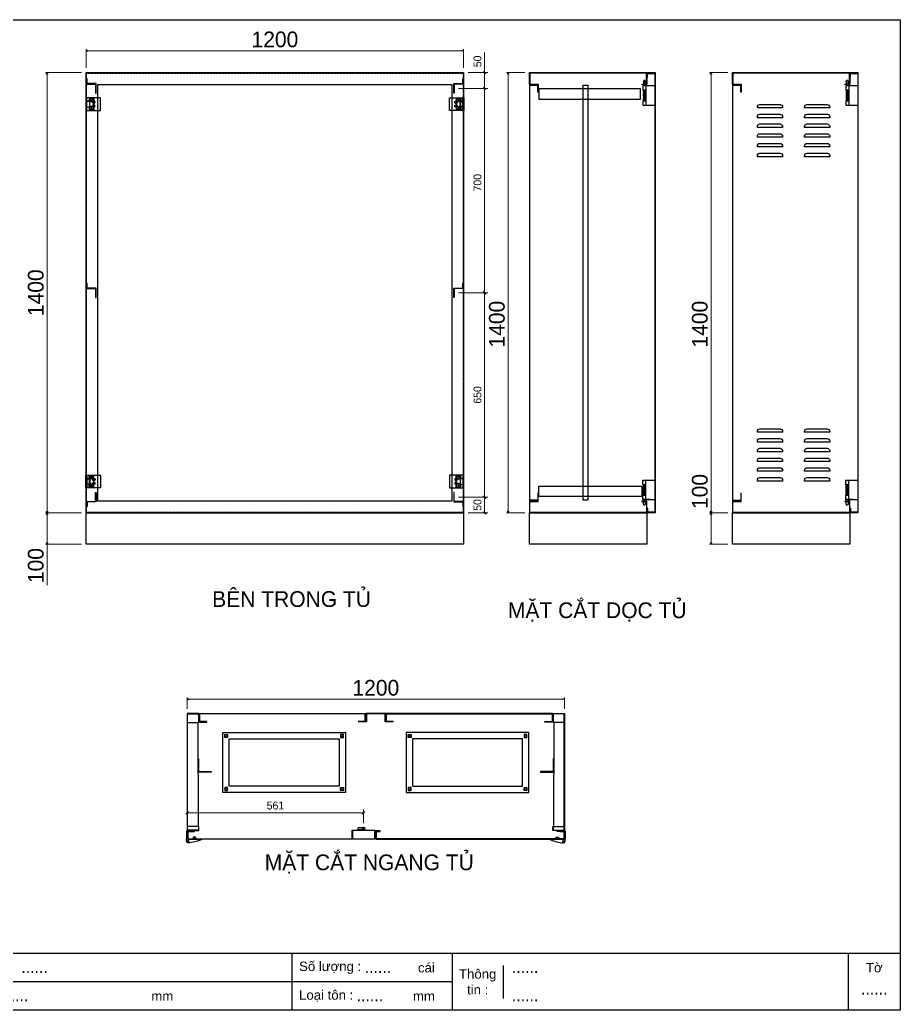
# Model space of a CAD drawing. Header units: millimetres. Extents: x 0 to 4455, y 0 to 3150.
# Drawn here: x 1655 to 4455, y 0 to 3150 of the extents above; entities that cross this region are included whole.
import ezdxf
from ezdxf.enums import TextEntityAlignment as Align

# ---------------------------------------------------------------- set-up
doc = ezdxf.new("R2010")
doc.units = ezdxf.units.MM
doc.linetypes.add('HIDDEN2', pattern=[4.7625, 3.175, -1.5875])
doc.layers.add('DIM', color=253, linetype='Continuous')
doc.styles.add('Arial', font='arial.ttf')
doc.styles.add('Tahoma (Input Text)', font='tahoma.ttf')
doc.dimstyles.new('CNC', dxfattribs={"dimtxt": 50, "dimasz": 5, "dimexe": 5, "dimexo": 15, "dimgap": 10, "dimtad": 1, "dimdec": 0, "dimtxsty": 'Standard', "dimblk": 'OPEN30', "dimcen": 10, "dimclrd": 5, "dimclre": 5, "dimclrt": 3, "dimazin": 3, "dimtfac": 1, "dimtdec": 0, "dimtmove": 0, "dimatfit": 3, "dimldrblk": 'ARCHTICK', "dimlwd": 9, "dimlwe": 9})
doc.dimstyles.new('Dim-25', dxfattribs={"dimtxt": 25, "dimasz": 8, "dimexe": 10, "dimexo": 15, "dimgap": 10, "dimtad": 1, "dimdec": 0, "dimtxsty": 'Standard', "dimblk": 'OBLIQUE', "dimcen": 10, "dimclrd": 5, "dimclre": 5, "dimclrt": 3, "dimazin": 3, "dimtfac": 1, "dimtdec": 0, "dimtmove": 0, "dimatfit": 3, "dimldrblk": 'OBLIQUE', "dimlwd": 9, "dimlwe": 9})

# ---------------------------------------------------------------- blocks, each defined once
blk = doc.blocks.new('khungtenAsean2')
at = {"color": 7}
for p, q in [((2970, -1980), (0, -1980)), ((1680, -1980), (1680, -2100)), ((2020, -1980), (2020, -2100)), ((2860, -1980), (2860, -2100)), ((2128.3, -2005), (2128.3, -2075)), ((2020, -2040), (0, -2040))]:
    blk.add_line(p, q, dxfattribs=at)
blk.add_lwpolyline([(0, 0), (2970, 0), (2970, -2100), (0, -2100)], close=True, dxfattribs=at)
at = {"color": 2, "char_height": 20, "style": 'Arial'}
for s, insert, width, attachment_point in [('  Số lượng :', (1680, -2010), 917.634, 4), ('cái', (1947.6, -2010), 917.634, 4), ('Thông\\Ptin :', (2074.2, -2040), 108.311, 5), ('Tờ', (2915, -2010), 110, 5), ('  Loại tôn :', (1680, -2070), 917.634, 4), ('mm', (1382.3, -2070), 917.634, 4), ('mm', (1936.9, -2070), 917.634, 4)]:
    blk.add_mtext(s, dxfattribs=dict(at, insert=insert, width=width, attachment_point=attachment_point))
at = {"color": 1, "style": 'Tahoma (Input Text)', "flags": 8}
for tag, p in [('#03', (506.6, -2019.3)), ('#01', (137.1, -2021.3)), ('#05', (1106.6, -2021.3)), ('#07', (1834.7, -2021.3)), ('#09', (2146.7, -2021.3)), ('#02', (98.5, -2081.3)), ('#04', (486.1, -2081.3)), ('#06', (1065.3, -2081.3)), ('#08', (1817.4, -2081.3)), ('#10', (2146.7, -2081.3))]:
    blk.add_attdef(tag, p, '', height=25, dxfattribs=at)
blk.add_attdef('#11', text='', height=25, dxfattribs=at).set_placement((2915, -2067.3), align=Align.CENTER)
blk = doc.blocks.new('HL044-1.3-C')
at = {"color": 1, "linetype": 'HIDDEN2', "ltscale": 0.5}
for p, q in [((-25, 40), (-25, 0)), ((-3, 0), (-3, 40))]:
    blk.add_line(p, q, dxfattribs=at)
at = {"color": 1}
for p, q in [((-12, 29), (0, 29)), ((-12, 11), (-12, 29)), ((0, 11), (-12, 11)), ((-11, 28.5), (0, 28.5)), ((-11, 28.5), (-11, 11.5)), ((0, 11.5), (-11, 11.5))]:
    blk.add_line(p, q, dxfattribs=at)
blk.add_lwpolyline([(-46, 40), (0, 40), (0, 0), (-46, 0)], close=True, dxfattribs=at)
at = {"color": 1, "linetype": 'HIDDEN2', "ltscale": 0.5}
for centre, radius in [((-15.5, 32.5), 3), ((-25, 26), 4), ((-25, 14), 4), ((-15.5, 7.5), 3)]:
    blk.add_circle(centre, radius, dxfattribs=at)
blk = doc.blocks.new('*D6')
at = {"color": 0, "linetype": 'ByBlock', "lineweight": -2}
for p, q in [((3206.7, 2976.9), (3208.1, 2981.9)), ((3208.1, 2981.9), (3209.4, 2976.9)), ((3208.1, 2981.9), (3208.1, 2976.9)), ((3208.1, 1581.9), (3206.7, 1586.9)), ((3209.4, 1586.9), (3208.1, 1581.9)), ((3208.1, 1581.9), (3208.1, 1586.9))]:
    blk.add_line(p, q, dxfattribs=at)
at = {"layer": 'Defpoints', "color": 0, "transparency": 16777216}
for p in [(3208.1, 2981.9), (3276.4, 2981.9), (3276.4, 1581.9)]:
    blk.add_point(p, dxfattribs=at)
at = {"layer": 'DIM', "color": 5, "lineweight": 9, "transparency": 16777216}
for p, q in [((3261.4, 2981.9), (3203.1, 2981.9)), ((3208.1, 1586.9), (3208.1, 2976.9)), ((3261.4, 1581.9), (3203.1, 1581.9))]:
    blk.add_line(p, q, dxfattribs=at)
at = {"layer": 'DIM', "color": 3, "transparency": 16777216, "insert": (3172.5, 2181.9), "char_height": 50, "attachment_point": 5, "rotation": 90}
blk.add_mtext('1400', dxfattribs=at)
blk = doc.blocks.new('_ArchTick')
at = {"color": 0, "const_width": 0.15}
blk.add_lwpolyline([(-0.5, -0.5), (0.5, 0.5)], dxfattribs=at)
blk = doc.blocks.new('_Open30')
at = {"color": 0, "linetype": 'ByBlock', "lineweight": -2}
for p, q in [((-1, 0.27), (0, 0)), ((0, 0), (-1, -0.27)), ((0, 0), (-1, 0))]:
    blk.add_line(p, q, dxfattribs=at)
blk = doc.blocks.new('EE3')
at = {"color": 1}
for p, q in [((-69440.2, 27352.6), (-69439.2, 27355.6)), ((-69434.2, 27352.6), (-69435.2, 27355.6)), ((-69418.7, 27338.6), (-69441.7, 27338.6)), ((-69441.7, 27338.6), (-69441.7, 27324.6)), ((-69441.7, 27324.6), (-69432.7, 27324.6)), ((-69433.2, 27321.6), (-69441.2, 27323.1)), ((-69433.2, 27320.1), (-69441.2, 27321.6)), ((-69441.2, 27321.6), (-69440.2, 27321.6)), ((-69433.2, 27318.6), (-69441.2, 27320.1)), ((-69441.2, 27320.1), (-69440.2, 27320.1)), ((-69433.2, 27317.1), (-69441.2, 27318.6)), ((-69441.2, 27318.6), (-69440.2, 27318.6)), ((-69433.2, 27315.6), (-69441.2, 27317.1)), ((-69441.2, 27317.1), (-69440.2, 27317.1)), ((-69433.2, 27314.1), (-69441.2, 27315.6)), ((-69441.2, 27315.6), (-69440.2, 27315.6)), ((-69433.2, 27312.6), (-69441.2, 27314.1)), ((-69441.2, 27314.1), (-69440.2, 27314.1)), ((-69433.2, 27311.1), (-69441.2, 27312.6)), ((-69441.2, 27312.6), (-69440.2, 27312.6)), ((-69433.2, 27309.6), (-69441.2, 27311.1)), ((-69441.2, 27311.1), (-69440.2, 27311.1)), ((-69441.7, 27290.6), (-69441.7, 27276.6)), ((-69441.7, 27290.6), (-69432.7, 27290.6)), ((-69433.2, 27308.1), (-69441.2, 27309.6)), ((-69441.2, 27309.6), (-69440.2, 27309.6)), ((-69433.2, 27306.6), (-69441.2, 27308.1)), ((-69441.2, 27308.1), (-69440.2, 27308.1)), ((-69433.2, 27305.1), (-69441.2, 27306.6)), ((-69441.2, 27306.6), (-69440.2, 27306.6)), ((-69433.2, 27303.6), (-69441.2, 27305.1)), ((-69441.2, 27305.1), (-69440.2, 27305.1)), ((-69433.2, 27302.1), (-69441.2, 27303.6)), ((-69441.2, 27303.6), (-69440.2, 27303.6)), ((-69433.2, 27300.6), (-69441.2, 27302.1)), ((-69441.2, 27302.1), (-69440.2, 27302.1)), ((-69433.2, 27299.1), (-69441.2, 27300.6)), ((-69441.2, 27300.6), (-69440.2, 27300.6)), ((-69433.2, 27297.6), (-69441.2, 27299.1)), ((-69441.2, 27299.1), (-69440.2, 27299.1)), ((-69433.2, 27296.1), (-69441.2, 27297.6)), ((-69441.2, 27297.6), (-69440.2, 27297.6)), ((-69433.2, 27294.6), (-69441.2, 27296.1)), ((-69441.2, 27296.1), (-69440.2, 27296.1)), ((-69433.2, 27293.1), (-69441.2, 27294.6)), ((-69441.2, 27294.6), (-69440.2, 27294.6)), ((-69433.2, 27291.6), (-69441.2, 27293.1)), ((-69441.2, 27293.1), (-69440.2, 27293.1)), ((-69435.8, 27290.6), (-69441.2, 27291.6)), ((-69441.2, 27291.6), (-69440.2, 27291.6)), ((-69441.7, 27276.6), (-69418.7, 27276.6)), ((-69440.2, 27276.6), (-69440.2, 27276.6)), ((-69440.2, 27276.6), (-69440.2, 27275.6))]:
    blk.add_line(p, q, dxfattribs=at)
for points in [[(-69440.2, 27352.6), (-69440.2, 27338.6)], [(-69435.2, 27355.6), (-69439.2, 27355.6)], [(-69434.2, 27338.6), (-69434.2, 27352.6)], [(-69440.2, 27323.1), (-69440.2, 27290.6)]]:
    blk.add_lwpolyline(points, dxfattribs=at)
blk.add_lwpolyline([(-69441.2, 27323.1), (-69433.2, 27323.1), (-69433.2, 27324.6), (-69441.2, 27324.6)], close=True, dxfattribs=at)
blk = doc.blocks.new('*D7')
at = {"color": 0, "linetype": 'ByBlock', "lineweight": -2}
for p, q in [((1866.4, 3051.8), (1871.4, 3053.2)), ((1871.4, 3050.5), (1866.4, 3051.8)), ((1866.4, 3051.8), (1871.4, 3051.8)), ((3061.4, 3053.2), (3066.4, 3051.8)), ((3066.4, 3051.8), (3061.4, 3050.5)), ((3066.4, 3051.8), (3061.4, 3051.8))]:
    blk.add_line(p, q, dxfattribs=at)
at = {"layer": 'Defpoints', "color": 0, "transparency": 16777216}
for p in [(3066.4, 3051.8), (1866.4, 2981.9), (3066.4, 2981.9)]:
    blk.add_point(p, dxfattribs=at)
at = {"layer": 'DIM', "color": 5, "lineweight": 9, "transparency": 16777216}
for p, q in [((1866.4, 2996.9), (1866.4, 3056.8)), ((3066.4, 2996.9), (3066.4, 3056.8)), ((1871.4, 3051.8), (3061.4, 3051.8))]:
    blk.add_line(p, q, dxfattribs=at)
at = {"layer": 'DIM', "color": 3, "transparency": 16777216, "insert": (2466.4, 3087.4), "char_height": 50, "attachment_point": 5}
blk.add_mtext('1200', dxfattribs=at)
blk = doc.blocks.new('*D8')
at = {"color": 0, "linetype": 'ByBlock', "lineweight": -2}
for p, q in [((1740.3, 2976.9), (1741.7, 2981.9)), ((1741.7, 2981.9), (1743, 2976.9)), ((1741.7, 2981.9), (1741.7, 2976.9)), ((1741.7, 1581.9), (1740.3, 1586.9)), ((1743, 1586.9), (1741.7, 1581.9)), ((1741.7, 1581.9), (1741.7, 1586.9))]:
    blk.add_line(p, q, dxfattribs=at)
at = {"layer": 'Defpoints', "color": 0, "transparency": 16777216}
for p in [(1866.4, 2981.9), (1741.7, 1581.9), (1866.4, 1581.9)]:
    blk.add_point(p, dxfattribs=at)
at = {"layer": 'DIM', "color": 5, "lineweight": 9, "transparency": 16777216}
for p, q in [((1851.4, 2981.9), (1736.7, 2981.9)), ((1741.7, 2976.9), (1741.7, 1586.9)), ((1851.4, 1581.9), (1736.7, 1581.9))]:
    blk.add_line(p, q, dxfattribs=at)
at = {"layer": 'DIM', "color": 3, "transparency": 16777216, "insert": (1706.1, 2281.9), "char_height": 50, "attachment_point": 5, "rotation": 90}
blk.add_mtext('1400', dxfattribs=at)
blk = doc.blocks.new('*D9')
at = {"color": 0, "linetype": 'ByBlock', "lineweight": -2}
for p, q in [((1740.3, 1576.9), (1741.7, 1581.9)), ((1741.7, 1581.9), (1743, 1576.9)), ((1741.7, 1581.9), (1741.7, 1576.9)), ((1741.7, 1481.9), (1740.3, 1486.9)), ((1743, 1486.9), (1741.7, 1481.9)), ((1741.7, 1481.9), (1741.7, 1486.9))]:
    blk.add_line(p, q, dxfattribs=at)
at = {"layer": 'Defpoints', "color": 0, "transparency": 16777216}
for p in [(1866.4, 1581.9), (1741.7, 1481.9), (1866.4, 1481.9)]:
    blk.add_point(p, dxfattribs=at)
at = {"layer": 'DIM', "color": 5, "lineweight": 9, "transparency": 16777216}
for p, q in [((1851.4, 1581.9), (1736.7, 1581.9)), ((1741.7, 1576.9), (1741.7, 1486.9)), ((1851.4, 1481.9), (1736.7, 1481.9)), ((1741.7, 1481.9), (1741.7, 1351.3))]:
    blk.add_line(p, q, dxfattribs=at)
at = {"layer": 'DIM', "color": 3, "transparency": 16777216, "insert": (1706.1, 1414.1), "char_height": 50, "attachment_point": 5, "rotation": 90}
blk.add_mtext('100', dxfattribs=at)
blk = doc.blocks.new('*D10')
at = {"color": 0, "linetype": 'ByBlock', "lineweight": -2}
for p, q in [((3852.1, 2976.9), (3853.5, 2981.9)), ((3853.5, 2981.9), (3854.8, 2976.9)), ((3853.5, 2981.9), (3853.5, 2976.9)), ((3853.5, 1581.9), (3852.1, 1586.9)), ((3854.8, 1586.9), (3853.5, 1581.9)), ((3853.5, 1581.9), (3853.5, 1586.9))]:
    blk.add_line(p, q, dxfattribs=at)
at = {"layer": 'Defpoints', "color": 0, "transparency": 16777216}
for p in [(3853.5, 2981.9), (3921.8, 2981.9), (3921.8, 1581.9)]:
    blk.add_point(p, dxfattribs=at)
at = {"layer": 'DIM', "color": 5, "lineweight": 9, "transparency": 16777216}
for p, q in [((3906.8, 2981.9), (3848.5, 2981.9)), ((3853.5, 1586.9), (3853.5, 2976.9)), ((3906.8, 1581.9), (3848.5, 1581.9))]:
    blk.add_line(p, q, dxfattribs=at)
at = {"layer": 'DIM', "color": 3, "transparency": 16777216, "insert": (3818, 2181.9), "char_height": 50, "attachment_point": 5, "rotation": 90}
blk.add_mtext('1400', dxfattribs=at)
blk = doc.blocks.new('*D11')
at = {"color": 0, "linetype": 'ByBlock', "lineweight": -2}
for p, q in [((3852.1, 1576.9), (3853.5, 1581.9)), ((3853.5, 1581.9), (3854.8, 1576.9)), ((3853.5, 1581.9), (3853.5, 1576.9)), ((3853.5, 1481.9), (3852.1, 1486.9)), ((3854.8, 1486.9), (3853.5, 1481.9)), ((3853.5, 1481.9), (3853.5, 1486.9))]:
    blk.add_line(p, q, dxfattribs=at)
at = {"layer": 'Defpoints', "color": 0, "transparency": 16777216}
for p in [(3853.5, 1581.9), (3921.8, 1581.9), (3921.8, 1481.9)]:
    blk.add_point(p, dxfattribs=at)
at = {"layer": 'DIM', "color": 5, "lineweight": 9, "transparency": 16777216}
for p, q in [((3853.5, 1581.9), (3853.5, 1712.5)), ((3906.8, 1581.9), (3848.5, 1581.9)), ((3853.5, 1486.9), (3853.5, 1576.9)), ((3906.8, 1481.9), (3848.5, 1481.9))]:
    blk.add_line(p, q, dxfattribs=at)
at = {"layer": 'DIM', "color": 3, "transparency": 16777216, "insert": (3818, 1649.7), "char_height": 50, "attachment_point": 5, "rotation": 90}
blk.add_mtext('100', dxfattribs=at)
blk = doc.blocks.new('HL044-1.3-B')
h = blk.add_hatch()
h.set_pattern_fill('ANSI31', color=1, scale=0.3, style=0)
h.set_pattern_definition([(45, (-80982.31925, -42991.2648), (-0.673519209, 0.673519209), [])])
h.paths.add_polyline_path([(-15.5, 27), (-15.5, 24), (-9.5, 24), (-9.5, 27)])
at = {"color": 1}
for p, q in [((0, 0), (-43, 0)), ((-43, 0), (-43, -2)), ((-25, 6.5), (-25, 0)), ((-25, 6.5), (-19, 5.9)), ((-25, 5.5), (-19, 4.9)), ((-25, 4.5), (-19, 3.9)), ((-25, 3.5), (-19, 2.9)), ((-25, 2.5), (-19, 1.9)), ((-25, 1.5), (-19, 0.9)), ((-25, 0.5), (-19.7, 0)), ((-22, 24), (-22, 27)), ((-22, 27), (1, 27)), ((-1, 24), (-22, 24)), ((-19, 6.5), (-19, 0)), ((-15.5, 24), (-15.5, 27)), ((-9.5, 24), (-9.5, 27)), ((0, 23), (0, 0)), ((0, 7.5), (3, 7.5)), ((0, 6), (3, 6)), ((3, 25), (3, 0)), ((3, -6.5), (3, 0))]:
    blk.add_line(p, q, dxfattribs=at)
blk.add_lwpolyline([(-26, 6.5), (-18, 6.5), (-18, 0), (-26, 0)], close=True, dxfattribs=at)
blk.add_circle((-2.3, -7), 2.55, dxfattribs=at)
for centre, radius, start, end in [((-1, 23), 1, 0, 90), ((1, 25), 2, 0, 90), ((15.4, 147.7), 160.7, 248.6705, 263.5901), ((-2.5, -6.5), 5.5, 270, 0)]:
    blk.add_arc(centre, radius, start, end, dxfattribs=at)
blk = doc.blocks.new('*D12')
at = {"color": 0, "linetype": 'ByBlock', "lineweight": -2}
for p, q in [((2187.4, 989.6), (2192.4, 990.9)), ((2192.4, 988.2), (2187.4, 989.6)), ((2187.4, 989.6), (2192.4, 989.6)), ((3382.4, 990.9), (3387.4, 989.6)), ((3387.4, 989.6), (3382.4, 988.2)), ((3387.4, 989.6), (3382.4, 989.6))]:
    blk.add_line(p, q, dxfattribs=at)
at = {"layer": 'Defpoints', "color": 0, "transparency": 16777216}
for p in [(3387.4, 989.6), (2187.4, 944), (3387.4, 944)]:
    blk.add_point(p, dxfattribs=at)
at = {"layer": 'DIM', "color": 5, "lineweight": 9, "transparency": 16777216}
for p, q in [((2187.4, 959), (2187.4, 994.6)), ((2192.4, 989.6), (3382.4, 989.6)), ((3387.4, 959), (3387.4, 994.6))]:
    blk.add_line(p, q, dxfattribs=at)
at = {"layer": 'DIM', "color": 3, "transparency": 16777216, "insert": (2787.4, 1025.1), "char_height": 50, "attachment_point": 5}
blk.add_mtext('1200', dxfattribs=at)
blk = doc.blocks.new('HL035-1-4')
at = {"color": 1}
for p, q in [((0, 4.5), (18.5, 4.5)), ((0, 3), (17, 3)), ((18.5, 3), (0.2, 3)), ((4.4, 1), (2.9, 0.7)), ((17, 3), (17, -3)), ((18.5, 3), (18.5, 4.5)), ((0, -3), (17, -3))]:
    blk.add_line(p, q, dxfattribs=at)
for radius, start, end in [(4.5, 90, 221.8103), (4.5, 221.8103, 13.4301), (3, 90, 270), (3, 87.0927, 90), (3, 270, 13.4301)]:
    blk.add_arc((0, 0), radius, start, end, dxfattribs=at)
blk = doc.blocks.new('*D13')
at = {"color": 0, "linetype": 'ByBlock', "lineweight": -2}
for p, q in [((3137.5, 2977.9), (3129.5, 2985.9)), ((3129.5, 2935.9), (3137.5, 2927.9))]:
    blk.add_line(p, q, dxfattribs=at)
at = {"layer": 'Defpoints', "color": 0, "transparency": 16777216}
for p in [(3066.4, 2981.9), (3133.5, 2981.9), (3035.2, 2931.9)]:
    blk.add_point(p, dxfattribs=at)
at = {"layer": 'DIM', "color": 5, "lineweight": 9, "transparency": 16777216}
for p, q in [((3133.5, 2981.9), (3133.5, 3045.6)), ((3081.4, 2981.9), (3143.5, 2981.9)), ((3133.5, 2931.9), (3133.5, 2981.9)), ((3050.2, 2931.9), (3143.5, 2931.9))]:
    blk.add_line(p, q, dxfattribs=at)
at = {"layer": 'DIM', "color": 3, "transparency": 16777216, "insert": (3110.7, 3017.8), "char_height": 25, "attachment_point": 5, "rotation": 90}
blk.add_mtext('50', dxfattribs=at)
blk = doc.blocks.new('_Oblique')
at = {"color": 0, "linetype": 'ByBlock', "lineweight": -2}
blk.add_line((-0.5, -0.5), (0.5, 0.5), dxfattribs=at)
blk = doc.blocks.new('*D14')
at = {"color": 0, "linetype": 'ByBlock', "lineweight": -2}
for p, q in [((3137.5, 2977.9), (3129.5, 2985.9)), ((3129.5, 2285.9), (3137.5, 2277.9))]:
    blk.add_line(p, q, dxfattribs=at)
at = {"layer": 'Defpoints', "color": 0, "transparency": 16777216}
for p in [(3066.4, 2981.9), (3035.2, 2281.9), (3133.5, 2281.9)]:
    blk.add_point(p, dxfattribs=at)
at = {"layer": 'DIM', "color": 5, "lineweight": 9, "transparency": 16777216}
for p, q in [((3081.4, 2981.9), (3143.5, 2981.9)), ((3133.5, 2981.9), (3133.5, 2281.9)), ((3050.2, 2281.9), (3143.5, 2281.9))]:
    blk.add_line(p, q, dxfattribs=at)
at = {"layer": 'DIM', "color": 3, "transparency": 16777216, "insert": (3110.7, 2631.9), "char_height": 25, "attachment_point": 5, "rotation": 90}
blk.add_mtext('700', dxfattribs=at)
blk = doc.blocks.new('*D15')
at = {"color": 0, "linetype": 'ByBlock', "lineweight": -2}
for p, q in [((3137.5, 2277.9), (3129.5, 2285.9)), ((3129.5, 1635.9), (3137.5, 1627.9))]:
    blk.add_line(p, q, dxfattribs=at)
at = {"layer": 'Defpoints', "color": 0, "transparency": 16777216}
for p in [(3035.2, 2281.9), (3035.2, 1631.9), (3133.5, 1631.9)]:
    blk.add_point(p, dxfattribs=at)
at = {"layer": 'DIM', "color": 5, "lineweight": 9, "transparency": 16777216}
for p, q in [((3050.2, 2281.9), (3143.5, 2281.9)), ((3133.5, 2281.9), (3133.5, 1631.9)), ((3050.2, 1631.9), (3143.5, 1631.9))]:
    blk.add_line(p, q, dxfattribs=at)
at = {"layer": 'DIM', "color": 3, "transparency": 16777216, "insert": (3110.7, 1956.9), "char_height": 25, "attachment_point": 5, "rotation": 90}
blk.add_mtext('650', dxfattribs=at)
blk = doc.blocks.new('*D16')
at = {"color": 0, "linetype": 'ByBlock', "lineweight": -2}
for p, q in [((3137.5, 1627.9), (3129.5, 1635.9)), ((3129.5, 1585.9), (3137.5, 1577.9))]:
    blk.add_line(p, q, dxfattribs=at)
at = {"layer": 'Defpoints', "color": 0, "transparency": 16777216}
for p in [(3035.2, 1631.9), (3066.4, 1581.9), (3133.5, 1581.9)]:
    blk.add_point(p, dxfattribs=at)
at = {"layer": 'DIM', "color": 5, "lineweight": 9, "transparency": 16777216}
for p, q in [((3050.2, 1631.9), (3143.5, 1631.9)), ((3133.5, 1631.9), (3133.5, 1581.9)), ((3081.4, 1581.9), (3143.5, 1581.9))]:
    blk.add_line(p, q, dxfattribs=at)
at = {"layer": 'DIM', "color": 3, "transparency": 16777216, "insert": (3110.7, 1606.9), "char_height": 25, "attachment_point": 5, "rotation": 90}
blk.add_mtext('50', dxfattribs=at)
blk = doc.blocks.new('*D17')
at = {"color": 0, "linetype": 'ByBlock', "lineweight": -2}
for p, q in [((2191.4, 632), (2183.4, 624)), ((2744.7, 624), (2752.7, 632))]:
    blk.add_line(p, q, dxfattribs=at)
at = {"layer": 'Defpoints', "color": 0, "ltscale": 3, "transparency": 16777216}
for p in [(2187.4, 628), (2187.4, 605.8), (2748.7, 580)]:
    blk.add_point(p, dxfattribs=at)
at = {"layer": 'DIM', "color": 5, "lineweight": 9, "ltscale": 3, "transparency": 16777216}
for p, q in [((2187.4, 620.8), (2187.4, 638)), ((2748.7, 595), (2748.7, 638)), ((2748.7, 628), (2187.4, 628))]:
    blk.add_line(p, q, dxfattribs=at)
at = {"layer": 'DIM', "color": 3, "ltscale": 3, "transparency": 16777216, "insert": (2468.1, 650.7), "char_height": 25, "attachment_point": 5}
blk.add_mtext('561', dxfattribs=at)

msp = doc.modelspace()

# ---------------------------------------------------------------- linework, layer by layer
msp.add_line((2841.9, 918), (2841.9, 916.8))
at = {"color": 7}
for points in [[(1866.4, 2981.9), (3066.4, 2981.9), (3066.4, 1581.9), (1866.4, 1581.9)], [(3633.2, 2945.7), (3648.2, 2945.7), (3648.2, 2980.7), (3277.6, 2980.7), (3277.6, 2945.7), (3303.8, 2945.7), (3303.8, 2919.5), (3302.6, 2919.5), (3302.6, 2944.5), (3276.4, 2944.5), (3276.4, 2981.9), (3649.4, 2981.9), (3649.4, 2944.5), (3633.2, 2944.5)], [(3651.7, 2967.7), (3651.7, 2979.7), (3675.2, 2979.7), (3675.2, 1584.1), (3652.2, 1584.1), (3652.2, 1596.1), (3651, 1596.1), (3651, 1582.9), (3676.4, 1582.9), (3676.4, 2980.9), (3650.5, 2980.9), (3650.5, 2967.7)], [(4278.6, 2945.7), (4293.6, 2945.7), (4293.6, 2980.7), (3923, 2980.7), (3923, 2945.7), (3949.2, 2945.7), (3949.2, 2919.5), (3948, 2919.5), (3948, 2944.5), (3921.8, 2944.5), (3921.8, 2981.9), (4294.8, 2981.9), (4294.8, 2944.5), (4278.6, 2944.5)], [(4297.1, 2967.7), (4297.1, 2979.7), (4320.6, 2979.7), (4320.6, 1584.1), (4297.6, 1584.1), (4297.6, 1596.1), (4296.4, 1596.1), (4296.4, 1582.9), (4321.8, 1582.9), (4321.8, 2980.9), (4295.9, 2980.9), (4295.9, 2967.7)], [(1903.8, 2944.5), (3029, 2944.5), (3029, 1619.3), (1903.8, 1619.3)], [(3302.4, 1622), (3277.6, 1622), (3277.6, 2941.8), (3302.6, 2941.8), (3302.6, 2943), (3276.4, 2943), (3276.4, 1620.8), (3302.4, 1620.8)], [(3947.8, 1621.5), (3923, 1621.5), (3923, 2942.3), (3948, 2942.3), (3948, 2943.5), (3921.8, 2943.5), (3921.8, 1620.3), (3947.8, 1620.3)], [(3633.2, 1618.1), (3648.2, 1618.1), (3648.2, 1583.1), (3277.6, 1583.1), (3277.6, 1618.1), (3303.8, 1618.1), (3303.8, 1644.3), (3302.6, 1644.3), (3302.6, 1619.3), (3276.4, 1619.3), (3276.4, 1581.9), (3649.4, 1581.9), (3649.4, 1619.3), (3633.2, 1619.3)], [(4278.6, 1618.1), (4293.6, 1618.1), (4293.6, 1583.1), (3923, 1583.1), (3923, 1618.1), (3949.2, 1618.1), (3949.2, 1644.3), (3948, 1644.3), (3948, 1619.3), (3921.8, 1619.3), (3921.8, 1581.9), (4294.8, 1581.9), (4294.8, 1619.3), (4278.6, 1619.3)], [(2223.6, 584.2), (2223.6, 572.2), (2188.6, 572.2), (2188.6, 942.8), (2223.6, 942.8), (2223.6, 916.6), (2249.8, 916.6), (2249.8, 917.8), (2224.8, 917.8), (2224.8, 944), (2187.4, 944), (2187.4, 571), (2224.8, 571), (2224.8, 584.2)], [(2754, 918), (2754, 942.8), (2227, 942.8), (2227, 917.8), (2225.8, 917.8), (2225.8, 944), (2755.2, 944), (2755.2, 918)], [(2820.8, 918), (2820.8, 942.8), (3347.8, 942.8), (3347.8, 917.8), (3349, 917.8), (3349, 944), (2819.6, 944), (2819.6, 918)], [(3351.2, 584.2), (3351.2, 572.2), (3386.2, 572.2), (3386.2, 942.8), (3351.2, 942.8), (3351.2, 916.6), (3325, 916.6), (3325, 917.8), (3350, 917.8), (3350, 944), (3387.4, 944), (3387.4, 571), (3350, 571), (3350, 584.2)], [(2300.5, 882.8), (2690.5, 882.8), (2690.5, 692.8), (2300.5, 692.8)], [(3274.3, 882.8), (2884.3, 882.8), (2884.3, 692.8), (3274.3, 692.8)], [(3373.2, 568.7), (3385.2, 568.7), (3385.2, 545.2), (2789.6, 545.2), (2789.6, 568.2), (2801.6, 568.2), (2801.6, 569.4), (2788.4, 569.4), (2788.4, 544), (3386.4, 544), (3386.4, 569.9), (3373.2, 569.9)]]:
    msp.add_lwpolyline(points, close=True, dxfattribs=at)
at = {"color": 7, "linetype": 'HIDDEN2'}
msp.add_lwpolyline([(1867.6, 2980.7), (3065.2, 2980.7), (3065.2, 1583.1), (1867.6, 1583.1)], close=True, dxfattribs=at)
at = {"color": 6, "ltscale": 3}
for points in [[(1867.6, 2961.9), (1867.6, 2945.4), (1896.1, 2945.4), (1896.1, 2916.9), (1897.6, 2916.9), (1897.6, 2946.9), (1869.1, 2946.9), (1869.1, 2961.9)], [(3065.2, 2961.9), (3065.2, 2945.4), (3036.7, 2945.4), (3036.7, 2916.9), (3035.2, 2916.9), (3035.2, 2946.9), (3063.7, 2946.9), (3063.7, 2961.9)], [(1867.6, 2311.9), (1867.6, 2295.4), (1896.1, 2295.4), (1896.1, 2266.9), (1897.6, 2266.9), (1897.6, 2296.9), (1869.1, 2296.9), (1869.1, 2311.9)], [(3065.2, 2311.9), (3065.2, 2295.4), (3036.7, 2295.4), (3036.7, 2266.9), (3035.2, 2266.9), (3035.2, 2296.9), (3063.7, 2296.9), (3063.7, 2311.9)], [(1867.6, 1601.9), (1867.6, 1618.4), (1896.1, 1618.4), (1896.1, 1646.9), (1897.6, 1646.9), (1897.6, 1616.9), (1869.1, 1616.9), (1869.1, 1601.9)], [(3065.2, 1601.9), (3065.2, 1618.4), (3036.7, 1618.4), (3036.7, 1646.9), (3035.2, 1646.9), (3035.2, 1616.9), (3063.7, 1616.9), (3063.7, 1601.9)]]:
    msp.add_lwpolyline(points, close=True, dxfattribs=at)
at = {"color": 6}
for points in [[(3305.9, 2930.4), (3305.9, 2897.4), (3629.4, 2897.4), (3629.4, 2930.4)], [(3305.9, 1633.4), (3305.9, 1666.4), (3633.2, 1666.4), (3633.2, 1633.4)], [(2188.9, 914.5), (2221.4, 914.5), (2221.9, 584.2), (2188.9, 584.2)], [(3385.9, 914.5), (3353.4, 914.5), (3352.9, 584.2), (3385.9, 584.2)]]:
    msp.add_lwpolyline(points, close=True, dxfattribs=at)
at = {"color": 4}
for points in [[(3446.4, 1621.9), (3446.4, 2941.9), (3461.4, 2941.9), (3461.4, 1621.9)], [(2263.4, 757.5), (2221.9, 757.5), (2221.9, 799), (2223.4, 799), (2223.4, 759), (2263.4, 759)], [(3311.4, 757.5), (3352.9, 757.5), (3352.9, 799), (3351.4, 799), (3351.4, 759), (3311.4, 759)]]:
    msp.add_lwpolyline(points, close=True, dxfattribs=at)
for points in [[(3675.2, 2940.1), (3645.8, 2940.1), (3645.8, 2878.1), (3675.2, 2878.1)], [(4320.6, 2940.1), (4291.2, 2940.1), (4291.2, 2878.1), (4320.6, 2878.1)], [(3675.2, 1623.7), (3645.8, 1623.7), (3645.8, 1685.7), (3675.2, 1685.7)], [(4320.6, 1623.7), (4291.2, 1623.7), (4291.2, 1685.7), (4320.6, 1685.7)], [(2842.4, 918), (2818.6, 918), (2818.6, 944), (2756.2, 944), (2756.2, 918), (2731.2, 918)], [(2842.4, 916.8), (2817.4, 916.8), (2817.4, 942.8), (2757.4, 942.8), (2757.4, 916.8), (2731.2, 916.8)]]:
    msp.add_lwpolyline(points)
at = {"color": 2}
for points in [[(1888.4, 2898.9), (1875.4, 2898.9), (1875.4, 2889.9), (1888.4, 2889.9)], [(3044.4, 2898.9), (3057.4, 2898.9), (3057.4, 2889.9), (3044.4, 2889.9)], [(1888.4, 2873.9), (1875.4, 2873.9), (1875.4, 2864.9), (1888.4, 2864.9)], [(3044.4, 2873.9), (3057.4, 2873.9), (3057.4, 2864.9), (3044.4, 2864.9)], [(1888.4, 1689.9), (1875.4, 1689.9), (1875.4, 1698.9), (1888.4, 1698.9)], [(1888.4, 1664.9), (1875.4, 1664.9), (1875.4, 1673.9), (1888.4, 1673.9)], [(3044.4, 1689.9), (3057.4, 1689.9), (3057.4, 1698.9), (3044.4, 1698.9)], [(3044.4, 1664.9), (3057.4, 1664.9), (3057.4, 1673.9), (3044.4, 1673.9)], [(2315.8, 867.6), (2306.8, 867.6), (2306.8, 876.6), (2315.8, 876.6)], [(2320.5, 862.8), (2670.5, 862.8), (2670.5, 712.8), (2320.5, 712.8)], [(2675.3, 867.6), (2684.3, 867.6), (2684.3, 876.6), (2675.3, 876.6)], [(2899.6, 867.6), (2890.6, 867.6), (2890.6, 876.6), (2899.6, 876.6)], [(3254.3, 862.8), (2904.3, 862.8), (2904.3, 712.8), (3254.3, 712.8)], [(3259.1, 867.6), (3268.1, 867.6), (3268.1, 876.6), (3259.1, 876.6)], [(2315.8, 708.1), (2306.8, 708.1), (2306.8, 699.1), (2315.8, 699.1)], [(2675.3, 708.1), (2684.3, 708.1), (2684.3, 699.1), (2675.3, 699.1)], [(2899.6, 708.1), (2890.6, 708.1), (2890.6, 699.1), (2899.6, 699.1)], [(3259.1, 708.1), (3268.1, 708.1), (3268.1, 699.1), (3259.1, 699.1)]]:
    msp.add_lwpolyline(points, close=True, dxfattribs=at)
for points in [[(4008.8, 2880.7), (4072.8, 2880.7, -0.414214), (4080.8, 2872.7), (4080.8, 2869.7), (4000.8, 2869.7), (4000.8, 2872.7, -0.414214)], [(4158.8, 2880.7), (4222.8, 2880.7, -0.414214), (4230.8, 2872.7), (4230.8, 2869.7), (4150.8, 2869.7), (4150.8, 2872.7, -0.414214)], [(4008.8, 2849.7), (4072.8, 2849.7, -0.414214), (4080.8, 2841.7), (4080.8, 2838.7), (4000.8, 2838.7), (4000.8, 2841.7, -0.414214)], [(4158.8, 2849.7), (4222.8, 2849.7, -0.414214), (4230.8, 2841.7), (4230.8, 2838.7), (4150.8, 2838.7), (4150.8, 2841.7, -0.414214)], [(4008.8, 2818.7), (4072.8, 2818.7, -0.414214), (4080.8, 2810.7), (4080.8, 2807.7), (4000.8, 2807.7), (4000.8, 2810.7, -0.414214)], [(4158.8, 2818.7), (4222.8, 2818.7, -0.414214), (4230.8, 2810.7), (4230.8, 2807.7), (4150.8, 2807.7), (4150.8, 2810.7, -0.414214)], [(4008.8, 2787.7), (4072.8, 2787.7, -0.414214), (4080.8, 2779.7), (4080.8, 2776.7), (4000.8, 2776.7), (4000.8, 2779.7, -0.414214)], [(4158.8, 2787.7), (4222.8, 2787.7, -0.414214), (4230.8, 2779.7), (4230.8, 2776.7), (4150.8, 2776.7), (4150.8, 2779.7, -0.414214)], [(4008.8, 2756.7), (4072.8, 2756.7, -0.414214), (4080.8, 2748.7), (4080.8, 2745.7), (4000.8, 2745.7), (4000.8, 2748.7, -0.414214)], [(4158.8, 2756.7), (4222.8, 2756.7, -0.414214), (4230.8, 2748.7), (4230.8, 2745.7), (4150.8, 2745.7), (4150.8, 2748.7, -0.414214)], [(4008.8, 2725.7), (4072.8, 2725.7, -0.414214), (4080.8, 2717.7), (4080.8, 2714.7), (4000.8, 2714.7), (4000.8, 2717.7, -0.414214)], [(4158.8, 2725.7), (4222.8, 2725.7, -0.414214), (4230.8, 2717.7), (4230.8, 2714.7), (4150.8, 2714.7), (4150.8, 2717.7, -0.414214)], [(4008.8, 1849.1), (4072.8, 1849.1, -0.414214), (4080.8, 1841.1), (4080.8, 1838.1), (4000.8, 1838.1), (4000.8, 1841.1, -0.414214)], [(4158.8, 1849.1), (4222.8, 1849.1, -0.414214), (4230.8, 1841.1), (4230.8, 1838.1), (4150.8, 1838.1), (4150.8, 1841.1, -0.414214)], [(4008.8, 1818.1), (4072.8, 1818.1, -0.414214), (4080.8, 1810.1), (4080.8, 1807.1), (4000.8, 1807.1), (4000.8, 1810.1, -0.414214)], [(4158.8, 1818.1), (4222.8, 1818.1, -0.414214), (4230.8, 1810.1), (4230.8, 1807.1), (4150.8, 1807.1), (4150.8, 1810.1, -0.414214)], [(4008.8, 1787.1), (4072.8, 1787.1, -0.414214), (4080.8, 1779.1), (4080.8, 1776.1), (4000.8, 1776.1), (4000.8, 1779.1, -0.414214)], [(4158.8, 1787.1), (4222.8, 1787.1, -0.414214), (4230.8, 1779.1), (4230.8, 1776.1), (4150.8, 1776.1), (4150.8, 1779.1, -0.414214)], [(4008.8, 1756.1), (4072.8, 1756.1, -0.414214), (4080.8, 1748.1), (4080.8, 1745.1), (4000.8, 1745.1), (4000.8, 1748.1, -0.414214)], [(4158.8, 1756.1), (4222.8, 1756.1, -0.414214), (4230.8, 1748.1), (4230.8, 1745.1), (4150.8, 1745.1), (4150.8, 1748.1, -0.414214)], [(4008.8, 1725.1), (4072.8, 1725.1, -0.414214), (4080.8, 1717.1), (4080.8, 1714.1), (4000.8, 1714.1), (4000.8, 1717.1, -0.414214)], [(4158.8, 1725.1), (4222.8, 1725.1, -0.414214), (4230.8, 1717.1), (4230.8, 1714.1), (4150.8, 1714.1), (4150.8, 1717.1, -0.414214)], [(4008.8, 1694.1), (4072.8, 1694.1, -0.414214), (4080.8, 1686.1), (4080.8, 1683.1), (4000.8, 1683.1), (4000.8, 1686.1, -0.414214)], [(4158.8, 1694.1), (4222.8, 1694.1, -0.414214), (4230.8, 1686.1), (4230.8, 1683.1), (4150.8, 1683.1), (4150.8, 1686.1, -0.414214)]]:
    msp.add_lwpolyline(points, format="xyb", close=True, dxfattribs=at)
for points in [[(1866.4, 1581.9), (3066.4, 1581.9), (3066.4, 1481.9), (1866.4, 1481.9)], [(3276.4, 1581.9), (3649.4, 1581.9), (3649.4, 1481.9), (3276.4, 1481.9)], [(3921.8, 1581.9), (4294.8, 1581.9), (4294.8, 1481.9), (3921.8, 1481.9)], [(2783.7, 545.2), (2783.7, 571), (2713.7, 571), (2713.7, 545.2), (2712.2, 545.2), (2712.2, 572.5), (2785.2, 572.5), (2785.2, 545.2)]]:
    msp.add_lwpolyline(points, close=True)
at = {"color": 7}
msp.add_lwpolyline([(2786.4, 570.2), (2786.4, 544), (2188.4, 544), (2188.4, 569.9), (2201.6, 569.9), (2201.6, 568.7), (2189.6, 568.7), (2189.6, 545.2), (2785.2, 545.2), (2785.2, 571.4), (2800.2, 571.4), (2800.2, 570.2), (2786.4, 570.2)], dxfattribs=at)
for centre in [(2311.3, 872.1), (2679.8, 872.1), (2895.1, 872.1), (3263.6, 872.1), (2311.3, 703.6), (2679.8, 703.6), (2895.1, 703.6), (3263.6, 703.6)]:
    msp.add_circle(centre, 4, dxfattribs=at)
msp.add_circle((2748.7, 577), 3)

# ---------------------------------------------------------------- block references
ref = msp.add_blockref('khungtenAsean2', (0, 3150), dxfattribs=dict(at, xscale=1.5, yscale=1.5, zscale=1.5))
ref.add_attrib('#11', '......', dxfattribs={"color": 1, "height": 37.5, "style": 'Tahoma (Input Text)'}).set_placement((4372.5, 49), align=Align.CENTER)
ref.add_attrib('#09', '......', (3220.1, 118.1), dxfattribs={"color": 1, "height": 37.5, "style": 'Tahoma (Input Text)'})
ref.add_attrib('#10', '......', (3220.1, 28.1), dxfattribs={"color": 1, "height": 37.5, "style": 'Tahoma (Input Text)'})
ref.add_attrib('#08', '......', (2726.2, 28.1), dxfattribs={"color": 1, "height": 37.5, "style": 'Tahoma (Input Text)'})
ref.add_attrib('#07', '......', (2752, 118.1), dxfattribs={"color": 1, "height": 37.5, "style": 'Tahoma (Input Text)'})
ref.add_attrib('#06', '......', (1598, 28.1), dxfattribs={"color": 1, "height": 37.5, "style": 'Tahoma (Input Text)'})
ref.add_attrib('#05', '......', (1659.9, 118.1), dxfattribs={"color": 1, "height": 37.5, "style": 'Tahoma (Input Text)'})
for p in [(73078.5, -24398.5), (73723.9, -24398.5)]:
    msp.add_blockref('EE3', p)
at = {"color": 7, "xscale": -1}
for name, p in [('HL044-1.3-C', (1865.4, 2861.9)), ('HL044-1.3-B', (2188.4, 544))]:
    msp.add_blockref(name, p, dxfattribs=at)
at = {"color": 7}
for name, p in [('HL044-1.3-C', (3067.4, 2861.9)), ('HL044-1.3-B', (3386.4, 544))]:
    msp.add_blockref(name, p, dxfattribs=at)
at = {"color": 7, "rotation": 180}
for name, p in [('HL044-1.3-C', (1865.4, 1701.9)), ('HL035-1-4', (2748.7, 577))]:
    msp.add_blockref(name, p, dxfattribs=at)
at = {"color": 7, "xscale": -1, "rotation": 180}
msp.add_blockref('HL044-1.3-C', (3067.4, 1701.9), dxfattribs=at)
at = {"xscale": -1, "rotation": 180}
for p in [(73078.5, 28962.4), (73723.9, 28962.4)]:
    msp.add_blockref('EE3', p, dxfattribs=at)

# ---------------------------------------------------------------- texts
at = {"color": 2, "char_height": 50, "width": 1216.419, "attachment_point": 5}
for s, insert in [('BÊN TRONG TỦ', (2519.4, 1307.3)), ('MẶT CẮT DỌC TỦ', (3491.6, 1266.5)), ('MẶT CẮT NGANG TỦ', (2766.5, 464.7))]:
    msp.add_mtext(s, dxfattribs=dict(at, insert=insert))

# ---------------------------------------------------------------- dimensions: what is measured, and where the dimension line sits
at = {"layer": 'DIM'}
for base, p1, p2, picture, middle in [((3066.4, 3051.8), (1866.4, 2981.9), (3066.4, 2981.9), '*D7', (2466.4, 3087.4)), ((3387.4, 989.6), (2187.4, 944), (3387.4, 944), '*D12', (2787.4, 1025.1))]:
    dim = msp.add_linear_dim(base=base, p1=p1, p2=p2, dimstyle='CNC', dxfattribs=at)
    dim.commit()
    dim.dimension.update_dxf_attribs({"geometry": picture, "text_midpoint": middle})
for base, p1, p2, dimstyle, picture, middle in [((3133.5, 2981.9), (3035.2, 2931.9), (3066.4, 2981.9), 'Dim-25', '*D13', (3110.7, 3017.8)), ((1741.7, 1581.9), (1866.4, 2981.9), (1866.4, 1581.9), 'CNC', '*D8', (1706.1, 2281.9)), ((3133.5, 2281.9), (3066.4, 2981.9), (3035.2, 2281.9), 'Dim-25', '*D14', (3110.7, 2631.9)), ((3133.5, 1631.9), (3035.2, 2281.9), (3035.2, 1631.9), 'Dim-25', '*D15', (3110.7, 1956.9)), ((3853.5, 1581.9), (3921.8, 1481.9), (3921.8, 1581.9), 'CNC', '*D11', (3818, 1649.7)), ((1741.7, 1481.9), (1866.4, 1581.9), (1866.4, 1481.9), 'CNC', '*D9', (1706.1, 1414.1))]:
    dim = msp.add_linear_dim(base=base, p1=p1, p2=p2, angle=90, dimstyle=dimstyle, dxfattribs=at)
    dim.commit()
    dim.dimension.update_dxf_attribs({"geometry": picture, "text_midpoint": middle})
for base, p1, p2, dimstyle, picture, middle in [((3208.1, 2981.9), (3276.4, 1581.9), (3276.4, 2981.9), 'CNC', '*D6', (3208.1, 2181.9)), ((3853.5, 2981.9), (3921.8, 1581.9), (3921.8, 2981.9), 'CNC', '*D10', (3853.5, 2181.9)), ((3133.5, 1581.9), (3035.2, 1631.9), (3066.4, 1581.9), 'Dim-25', '*D16', (3133.5, 1606.9))]:
    dim = msp.add_linear_dim(base=base, p1=p1, p2=p2, angle=90, dimstyle=dimstyle, dxfattribs=at)
    dim.commit()
    dim.dimension.update_dxf_attribs({"geometry": picture, "text_midpoint": middle, "dimtype": 160})
at = {"layer": 'DIM', "ltscale": 3}
dim = msp.add_linear_dim(base=(2187.4, 628), p1=(2748.7, 580), p2=(2187.4, 605.8), dimstyle='Dim-25', dxfattribs=at)
dim.commit()
dim.dimension.update_dxf_attribs({"geometry": '*D17', "text_midpoint": (2468.1, 650.7)})

doc.saveas('drawing.dxf')
